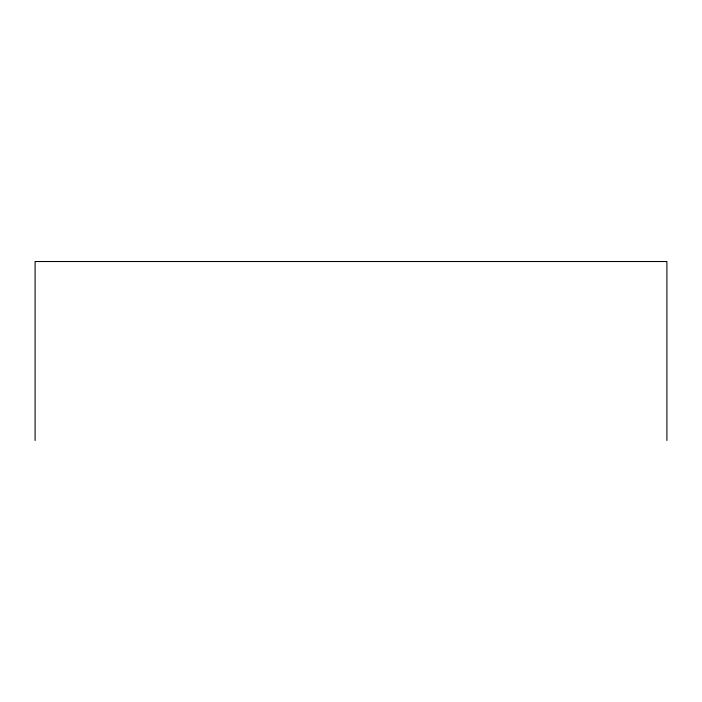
<?xml version="1.0" encoding="UTF-8"?>
<svg xmlns="http://www.w3.org/2000/svg" width="702" height="702" viewBox="0 0 702 702"><rect width="100%" height="100%" fill="white"/><g stroke="black" fill="none" stroke-linecap="round" stroke-linejoin="round"><path stroke-width="1.05" d="M666.9 440.479L666.9 261.521L35.1 261.521L35.1 440.479"/></g></svg>
